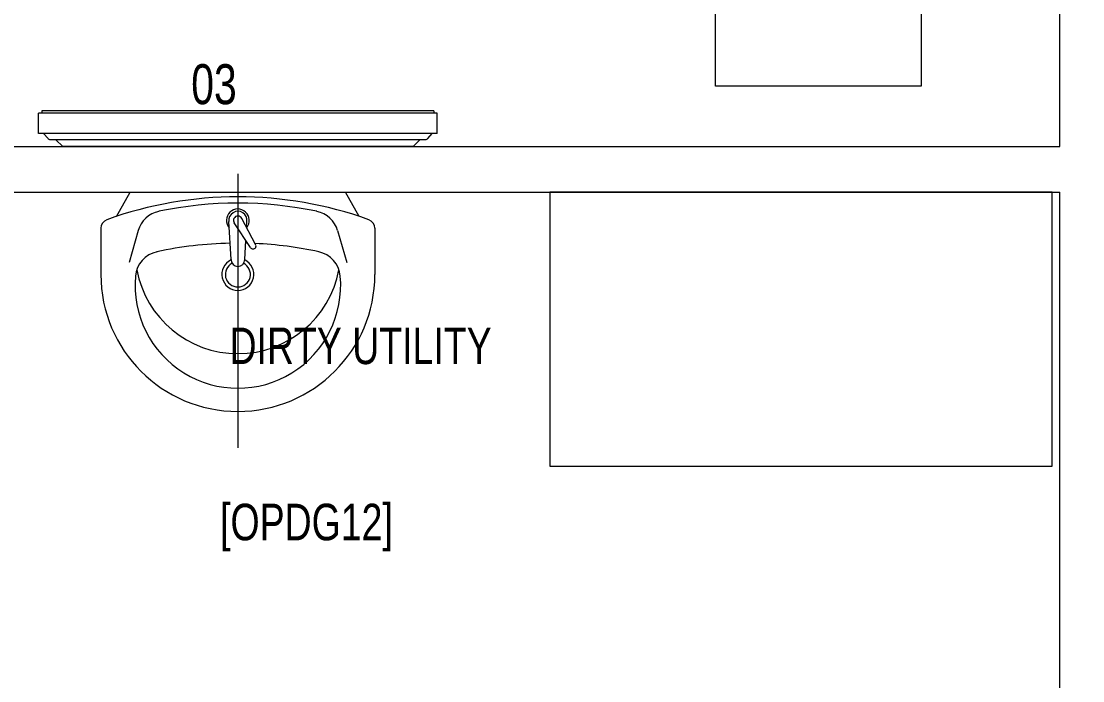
# Model space of a CAD drawing. Extents: x -234346 to 58427, y -132654 to -82394.
# Drawn here: x -134534 to -132209, y -112642 to -111198 of the extents above; entities that cross this region are included whole.
import ezdxf

# ---------------------------------------------------------------- set-up
doc = ezdxf.new("R2010")
doc.units = 0
doc.header["$LTSCALE"] = 8
doc.layers.get('0').update_dxf_attribs({"color": 9, "lineweight": 5})
for name, color, linetype, lineweight in [('72_EGR_BASE_TEXT', 9, 'Continuous', 5), ('72_EGR_EQP_TAG', 9, 'Continuous', 5), ('LOADING', 9, 'Continuous', 5), ('SANIT', 9, 'Continuous', 5), ('Walls', 9, 'Continuous', 5)]:
    doc.layers.add(name, color=color, linetype=linetype, lineweight=lineweight)
doc.styles.add('X3G_ENTITY_257CFD', font='swisscl.ttf', dxfattribs={"height": 200})
doc.styles.add('X3G_ENTITY_258767', font='swisscl.ttf', dxfattribs={"height": 200})
doc.styles.add('X3G_ENTITY_258862', font='swisscl.ttf', dxfattribs={"height": 200})

# ---------------------------------------------------------------- blocks, each defined once
blk = doc.blocks.new('ME19011A-P')
for p, q in [((-0.425, 0), (0.425, 0)), ((-0.425, 0), (-0.425, -0.015)), ((0.425, 0), (0.425, -0.015)), ((-0.425, -0.015), (0.425, -0.015)), ((-0.3675, -0.0198), (-0.2325, -0.0198)), ((-0.3675, -0.0198), (-0.3675, -0.0399)), ((-0.36, -0.015), (-0.36, -0.0198)), ((-0.24, -0.015), (-0.24, -0.0198)), ((-0.2325, -0.0198), (-0.2325, -0.0399)), ((-0.15, -0.015), (-0.15, -0.04)), ((0, -0.015), (0, -0.04)), ((0.1, -0.015), (0.1, -0.045)), ((0.2, -0.045), (0.2, -0.015)), ((0.2818, -0.015), (0.2484, -0.015)), ((0.2484, -0.0243), (0.2484, -0.015)), ((0.2818, -0.0243), (0.2818, -0.015)), ((0.3211, -0.015), (0.2877, -0.015)), ((0.2877, -0.015), (0.2877, -0.0531)), ((0.3211, -0.0531), (0.3211, -0.015)), ((0.3623, -0.015), (0.3289, -0.015)), ((0.3289, -0.015), (0.3289, -0.0531)), ((0.3623, -0.0531), (0.3623, -0.015)), ((0.3682, -0.0243), (0.3682, -0.015)), ((0.3682, -0.015), (0.4016, -0.015)), ((0.4016, -0.0243), (0.4016, -0.015)), ((-0.3675, -0.0399), (-0.2325, -0.0399)), ((-0.15, -0.025), (0, -0.025)), ((-0.15, -0.04), (-0.1187, -0.04)), ((-0.0887, -0.04), (-0.0637, -0.04)), ((-0.0606, -0.0371), (-0.0787, -0.0432)), ((-0.0787, -0.0432), (-0.077, -0.0497)), ((-0.0582, -0.046), (-0.077, -0.0497)), ((-0.0402, -0.0312), (-0.0496, -0.0337)), ((-0.047, -0.0434), (-0.0376, -0.0409)), ((-0.0376, -0.0409), (-0.0402, -0.0312)), ((-0.0379, -0.04), (0, -0.04)), ((0.1, -0.035), (0.2, -0.035)), ((0.1, -0.045), (0.2, -0.045)), ((0.2818, -0.0243), (0.2484, -0.0243)), ((0.3211, -0.0243), (0.2877, -0.0243)), ((0.3623, -0.0243), (0.3289, -0.0243)), ((0.3682, -0.0243), (0.4016, -0.0243)), ((0.2877, -0.0531), (0.3211, -0.0531)), ((0.3289, -0.0531), (0.3623, -0.0531))]:
    blk.add_line(p, q)
blk.add_lwpolyline([(-0.1187, -0.0482), (-0.0887, -0.0482), (-0.0887, -0.0382), (-0.1187, -0.0382)], close=True)
at = {"const_width": 0.000601}
for points in [[(0.3044, -0.0531, -0.184574), (0.2977, -0.0636, -1.44364), (0.2961, -0.0581, -0.837915), (0.2969, -0.0664, -0.30536), (0.2839, -0.062, -1.584726), (0.2894, -0.0609, -0.253153), (0.2827, -0.0684, -0.874198), (0.2775, -0.0585, -0.915253), (0.2791, -0.0658, -0.223821), (0.2683, -0.0644, -1.703343), (0.272, -0.0597, -0.588962), (0.2621, -0.068, -0.717795), (0.2625, -0.0581, -0.983104), (0.2645, -0.0644, -0.326362), (0.2534, -0.0609, -0.758716), (0.2609, -0.0514, -0.906186), (0.2593, -0.0565, -0.189488), (0.2526, -0.0522, -0.7948), (0.2613, -0.0423, -1.223996), (0.2574, -0.047, -0.072149), (0.2534, -0.0403, -0.645886), (0.2609, -0.0324, -1.366917), (0.2574, -0.0371, -0.078415), (0.2542, -0.0308, -0.723006), (0.2613, -0.0256, -1.105484), (0.2582, -0.0292, -0.221197), (0.2566, -0.0243, -0.221197)], [(0.3456, -0.0531, 0.184574), (0.3523, -0.0636, 1.44364), (0.3539, -0.0581, 0.837915), (0.3531, -0.0664, 0.30536), (0.3661, -0.062, 1.584726), (0.3606, -0.0609, 0.253153), (0.3673, -0.0684, 0.874198), (0.3725, -0.0585, 0.915253), (0.3709, -0.0658, 0.223821), (0.3817, -0.0644, 1.703343), (0.378, -0.0597, 0.588962), (0.3879, -0.068, 0.717795), (0.3875, -0.0581, 0.983104), (0.3855, -0.0644, 0.326362), (0.3966, -0.0609, 0.758716), (0.3891, -0.0514, 0.906186), (0.3907, -0.0565, 0.189488), (0.3974, -0.0522, 0.7948), (0.3887, -0.0423, 1.223996), (0.3926, -0.047, 0.072149), (0.3966, -0.0403, 0.645886), (0.3891, -0.0324, 1.366917), (0.3926, -0.0371, 0.078415), (0.3958, -0.0308, 0.723006), (0.3887, -0.0256, 1.105484), (0.3918, -0.0292, 0.221197), (0.3934, -0.0243, 0.221197)]]:
    blk.add_lwpolyline(points, format="xyb", dxfattribs=at)
blk.add_circle((-0.0537, -0.04), 0.0075)
for centre, radius, start, end in [((-0.1037, -0.04), 0.01, 10.4593, 169.5407), ((-0.1037, -0.04), 0.0075, 14.0075, 165.9925), ((-0.0537, -0.04), 0.01, 45, 180)]:
    blk.add_arc(centre, radius, start, end)
blk = doc.blocks.new('M.44.57.64')
at = {"layer": 'LOADING', "xscale": 1000.000000000002, "yscale": 1000.000000000002, "zscale": 1000.000000000002, "rotation": 225.9999036123427}
blk.add_blockref('ME19011A-P', (-80806.9, 16720.7), dxfattribs=at)
blk = doc.blocks.new('DM15862C-P')
at = {"lineweight": 0}
for p, q in [((-0.3835, 0), (-0.3983, -0.0149)), ((0.3835, 0), (-0.3835, 0)), ((0.3835, 0), (0.3983, -0.0149)), ((-0.4157, -0.0175), (-0.4256, -0.0287)), ((0.41, -0.0149), (-0.4099, -0.0149)), ((0.4157, -0.0175), (0.4254, -0.0287)), ((-0.4367, -0.0287), (-0.4367, -0.0734)), ((0.4365, -0.0287), (-0.4367, -0.0287)), ((0.4365, -0.0287), (0.4365, -0.0734)), ((0.4365, -0.0734), (-0.4367, -0.0734)), ((-0.4291, -0.078), (-0.4291, -0.0734)), ((0.429, -0.078), (-0.4291, -0.078)), ((0.429, -0.078), (0.429, -0.0734))]:
    blk.add_line(p, q, dxfattribs=at)
for points in [[(-0.4099, -0.0149), (-0.4121, -0.0149), (-0.4141, -0.0158), (-0.4157, -0.0175)], [(0.4157, -0.0175), (0.4141, -0.0158), (0.4121, -0.0149), (0.41, -0.0149)]]:
    blk.add_open_spline(points, degree=3, dxfattribs=at)
blk = doc.blocks.new('lav-manta 60')
at = {"layer": 'SANIT'}
for p, q in [((0, 0.04), (0, -0.56)), ((-0.2658, -0.0529), (-0.2358, 0)), ((-0.2358, 0), (0.2358, 0)), ((0.2658, -0.0529), (0.2358, 0)), ((-0.015, -0.1473), (-0.0199, -0.064)), ((0.0274, -0.121), (-0.0078, -0.0673)), ((0.0389, -0.1142), (0.0087, -0.0575)), ((0.0191, -0.077), (0.0199, -0.064)), ((-0.3, -0.0789), (-0.3, -0.18)), ((-0.2185, -0.0841), (-0.2383, -0.1537)), ((0.2185, -0.0841), (0.2383, -0.1537)), ((0.3, -0.0789), (0.3, -0.18)), ((0.015, -0.1473), (0.0174, -0.1057))]:
    blk.add_line(p, q, dxfattribs=at)
for centre, radius, start, end in [((0, -0.8557), 0.8457, 70.1771, 109.8229), ((-0.1608, -0.1006), 0.06, 101.8086, 164.0794), ((0, -0.8696), 0.8457, 78.1914, 101.8086), ((0, -0.0617), 0.025, 320.7474, 220.368), ((0, -0.0617), 0.02, 353.2671, 186.682), ((0.1608, -0.1006), 0.06, 15.9206, 78.1914), ((-0.28, -0.0789), 0.02, 109.8229, 180), ((0, -0.0617), 0.00966, 25.4127, 215.9577), ((0.28, -0.0789), 0.02, 0, 70.1771), ((0, -0.9572), 0.8457, 91.1572, 102.0883), ((0, -0.9572), 0.8457, 88.5486, 88.844), ((0.0332, -0.1176), 0.00666, 210.6852, 30.6852), ((0, -0.9572), 0.8457, 77.9117, 87.4274), ((-0.1645, -0.189), 0.06, 102.0883, 174.8142), ((0.1645, -0.189), 0.06, 5.1858, 77.9117), ((0, -0.18), 0.035, 115.3106, 64.6894), ((0, -0.18), 0.0275, 117.1496, 62.8504), ((0, -0.1473), 0.015, 180, 0), ((0, -0.18), 0.3, 180, 0), ((0, -0.2039), 0.2252, 174.8142, 5.1858), ((0, -0.1282), 0.2252, 190.6097, 349.3903)]:
    blk.add_arc(centre, radius, start, end, dxfattribs=at)
blk = doc.blocks.new('GF1')
at = {"layer": 'LOADING', "color": 9, "elevation": 0}
blk.add_lwpolyline([(-132563.4, -111340.2), (-133013.4, -111340.2), (-133013.4, -110890.2), (-132563.4, -110890.2)], close=True, dxfattribs=at)
at = {"layer": 'LOADING', "color": 9}
blk.add_lwpolyline([(-133376.2, -111572.6), (-133376.2, -112172.6), (-132276.2, -112172.6), (-132276.2, -111572.6)], close=True, dxfattribs=at)
at = {"layer": 'Walls', "color": 9}
for p, q in [((-132259.4, -111472.6), (-132259.4, -107742.6)), ((-135859.4, -111472.6), (-132259.4, -111472.6)), ((-135859.4, -111572.6), (-132259.4, -111572.6)), ((-132259.4, -113012.6), (-132259.4, -111572.6))]:
    blk.add_line(p, q, dxfattribs=at)
at = {"layer": 'LOADING', "color": 9, "rotation": 224.0000963876573}
blk.add_blockref('M.44.57.64', (-201902.1, -155164), dxfattribs=at)
at = {"layer": 'LOADING', "color": 9, "xscale": -1000, "yscale": 1000, "zscale": 1000, "rotation": 180}
blk.add_blockref('DM15862C-P', (-134059.4, -111472.6), dxfattribs=at)
at = {"layer": 'SANIT', "color": 9, "xscale": 1000.000000000223, "yscale": 1000.000000000223, "zscale": 1000.000000000223}
blk.add_blockref('lav-manta 60', (-134059.4, -111572.6), dxfattribs=at)
at = {"layer": '72_EGR_BASE_TEXT', "color": 9, "char_height": 80, "attachment_point": 2}
for s, insert, style in [('DIRTY UTILITY', (-133790.7, -111868.9, 0), 'X3G_ENTITY_258862'), ('[OPDG12]', (-133909.2, -112254.7), 'X3G_ENTITY_258767')]:
    blk.add_mtext(s, dxfattribs=dict(at, insert=insert, style=style))
at = {"layer": '72_EGR_EQP_TAG', "color": 9, "insert": (-134111.7, -111292.3, 0), "char_height": 87.47, "attachment_point": 2, "style": 'X3G_ENTITY_257CFD'}
blk.add_mtext('03', dxfattribs=at)

msp = doc.modelspace()

# ---------------------------------------------------------------- block references
at = {"layer": '72_EGR_EQP_TAG'}
msp.add_blockref('GF1', (0, 0), dxfattribs=at)

doc.saveas('drawing.dxf')
